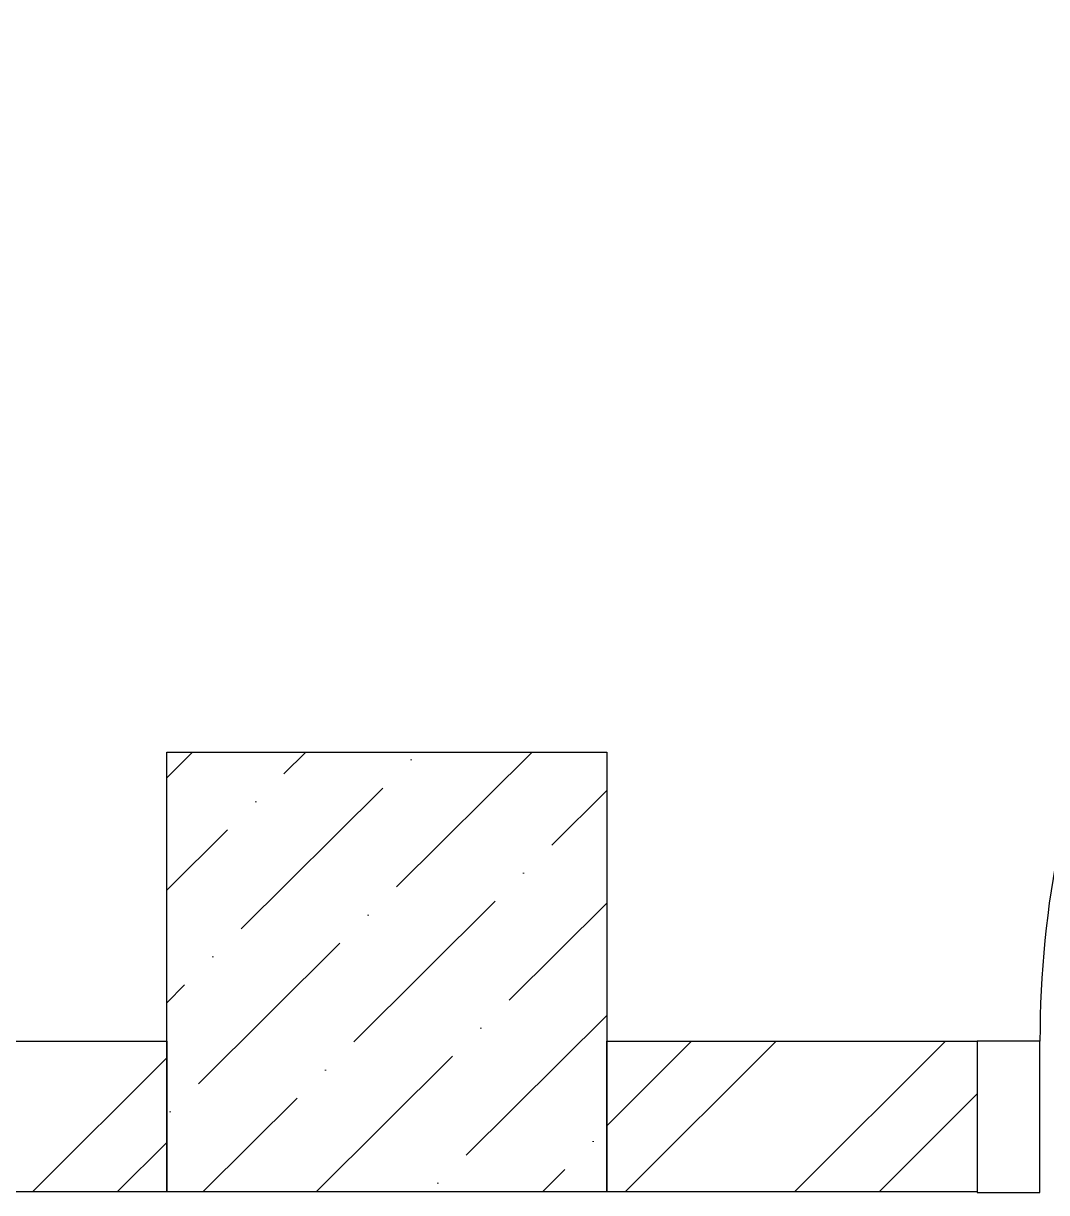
# Model space of a CAD drawing. Header units: millimetres. Extents: x 53645 to 137188, y 78097 to 135533.
# Drawn here: x 71137 to 71951, y 90252 to 91183 of the extents above; entities that cross this region are included whole.
import ezdxf

# ---------------------------------------------------------------- set-up
doc = ezdxf.new("R2010")
doc.units = ezdxf.units.MM

# ---------------------------------------------------------------- blocks, each defined once
blk = doc.blocks.new('5566ry')
at = {"linetype": 'ByBlock', "lineweight": 9, "ltscale": 100}
h = blk.add_hatch(dxfattribs=at)
h.set_pattern_fill('ANSI36', color=0, scale=20, angle=0.1731020596280691, style=0)
h.set_pattern_definition([(45.17310205962806, (-320375.4296827945, 1443038.455312585), (33.30275391175018, 123.5796998171359), [158.7499999999999, -31.74999999999999, 0, -31.74999999999999])])
h.paths.add_polyline_path([(-320376.6381613091, 1443388.453487055), (-320026.6381613091, 1443388.453487055), (-320026.6381613091, 1443038.453487055), (-320376.6381613091, 1443038.453487055)])
at = {"color": 0, "linetype": 'ByBlock', "ltscale": 100}
blk.add_lwpolyline([(-320376.6381613091, 1443038.453487055), (-320026.6381613091, 1443038.453487055), (-320026.6381613091, 1443388.453487055), (-320376.6381613091, 1443388.453487055)], close=True, dxfattribs=at)
blk = doc.blocks.new('*U65')
at = {"color": 0, "linetype": 'ByBlock', "ltscale": 10}
blk.add_lwpolyline([(-860.000003181532, 0), (-860.000003181532, 810.0000031815325, -0.4142135623735271), (-49.99999999999942, 0)], format="xyb", dxfattribs=at)
at = {"color": 0}
for points in [[(-910.0000031815362, 0), (-860.0000031815325, 0), (-860.0000031815321, -120.625566823699), (-910.0000031815362, -120.625566823699)], [(-50, 0), (0, 0), (-3.800092710943947e-26, -120.6255668237021), (-50, -120.625566823699)]]:
    blk.add_lwpolyline(points, close=True, dxfattribs=at)
blk = doc.blocks.new('3432')
at = {"color": 0}
for points in [[(-8450.44761032016, 5670.000000000015), (-7850.473390582469, 5670.000000000015)], [(-7850.473390582469, 5670.000000000015), (-7850.473390582469, 5550.000000000015)], [(-7500.473393564505, 5602.58639369272), (-7433.059787257196, 5670.000000000015)], [(-7500.473393564505, 5550.000000000015), (-7500.473393564505, 5670.000000000015)], [(-7500.473393564505, 5670.000000000015), (-7205.779431525385, 5670.000000000015)], [(-7485.7078372572, 5550.000000000029), (-7365.7078372572, 5670.000000000015)], [(-7351.004024533133, 5550.000000000029), (-7231.004024533147, 5670.000000000015)], [(-7205.779431525385, 5670.000000000015), (-7205.779431525385, 5550.000000000015)], [(-7957.171312705323, 5550.000000000015), (-7850.473390582469, 5656.697922122868)], [(-7283.652074533136, 5550.000000000029), (-7205.779431525385, 5627.872643007766)], [(-7889.819362705312, 5550.000000000029), (-7850.473390582483, 5589.345972122857)], [(-7850.473390582469, 5550.000000000015), (-10900.4699706856, 5550.000000000015)], [(-7205.779431525385, 5550.000000000015), (-7500.473393564505, 5550.000000000015)]]:
    blk.add_lwpolyline(points, dxfattribs=at)
at = {"color": 0, "xscale": -1}
blk.add_blockref('*U65', (-7205.779431525385, 5670.000000000015), dxfattribs=at)
at = {"color": 0, "xscale": -1, "rotation": 90.00000000000296}
blk.add_blockref('5566ry', (1435537.980093507, -314476.6381612348), dxfattribs=at)

msp = doc.modelspace()

# ---------------------------------------------------------------- block references
msp.add_blockref('3432', (79101.57060398672, 84702.83063148515))

doc.saveas('drawing.dxf')
